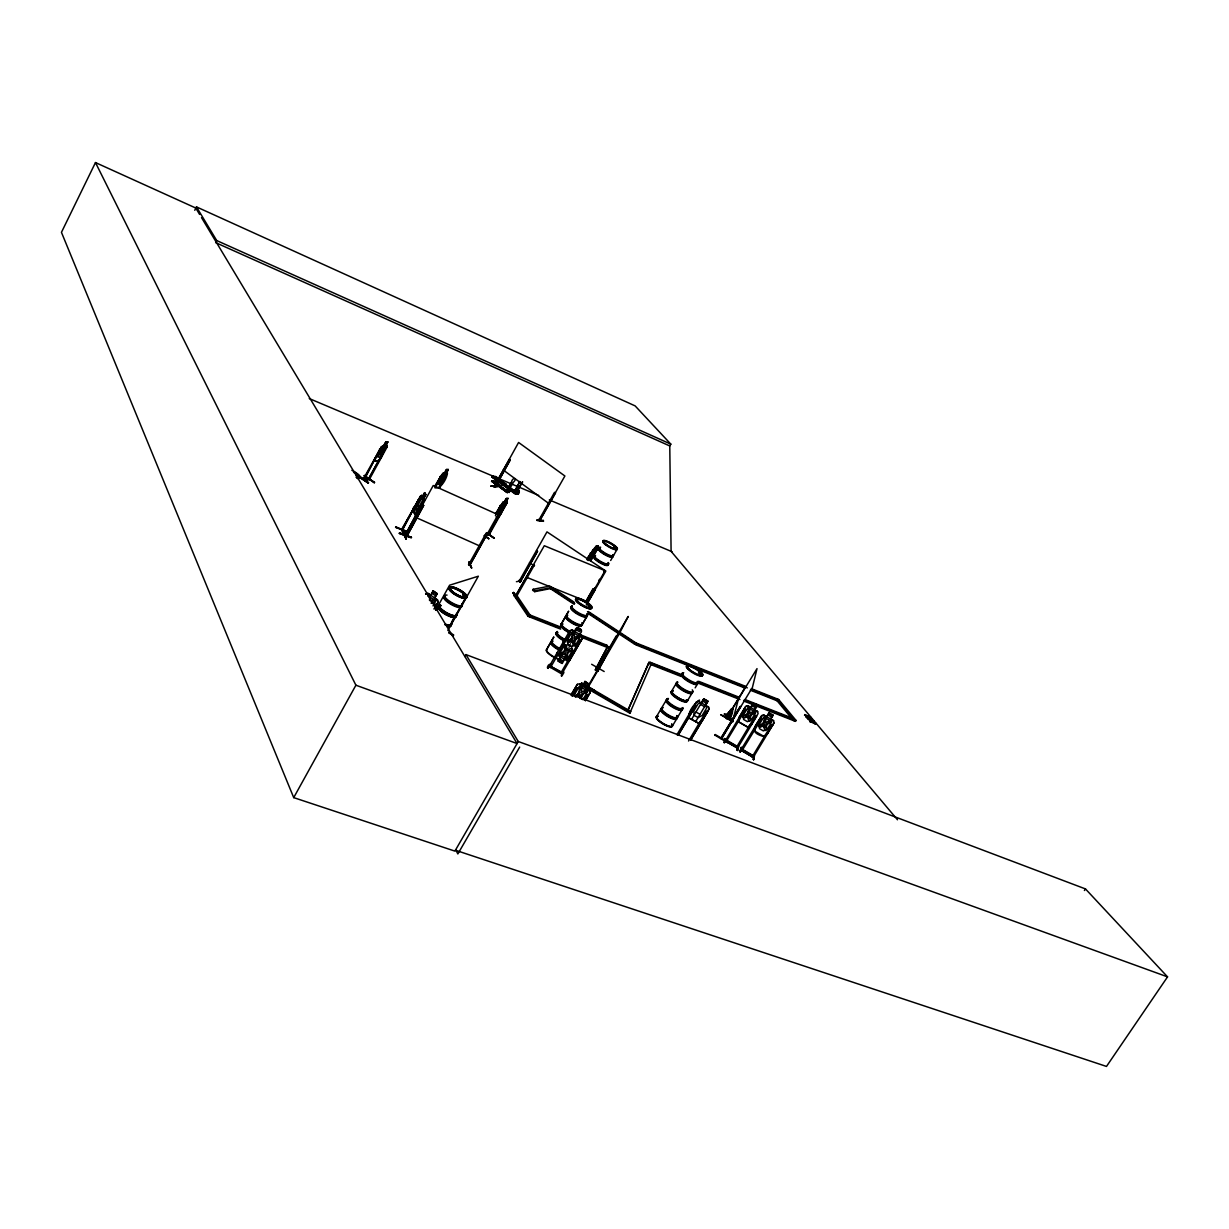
<?xml version="1.0" encoding="UTF-8"?>
<svg xmlns="http://www.w3.org/2000/svg" width="1229" height="1229" viewBox="0 0 1229 1229"><rect width="100%" height="100%" fill="white"/><g stroke="black" fill="none" stroke-linecap="round" stroke-linejoin="round"><path stroke-width="1.5" d="M678.116 735.326L695.998 705.277L678.131 735.157M694.815 704.785L695.998 705.431M705.63 705.323L708.073 701.191L703.771 698.825L701.16 703.034M703.771 698.871L691.574 719.364M702.496 720.056L708.872 709.056M429.551 600.551L429.582 596.848L428.107 596.388M581.394 699.316L581.486 694.354C590.396 692.326 586.602 687.595 581.225 692.787C583.314 685.49 577.538 683.155 579.719 693.171L574.004 696.228M615.944 547.904L614.93 547.781M615.775 547.627L613.747 546.874L615.545 547.98M698.748 723.374L702.496 719.994L698.748 723.374L688.67 717.797C688.655 704.278 706.752 696.06 696.275 702.174M615.33 547.105C616.082 548.334 612.18 545.568 615.744 548.026M387.012 447.049L387.012 445.605L378.885 460.691L381.558 456.958M517.578 490.11C520.343 492.168 514.321 488.266 519.329 491.938L518.361 494.119M689.607 712.989L688.67 717.844L698.717 723.19M579.904 698.441L580.027 694.692L575.418 697.242M603.808 542.665L604.545 543.418M589.705 605.574L589.92 606.45L588.184 605.267M588.891 605.989L588.368 605.405L589.659 605.928M439.521 488.128C452.748 454.361 447.586 486.853 436.264 488.005M576.77 600.751L577.307 601.411M577.154 600.597L577.937 601.042L577.184 600.582M509.374 490.77L508.729 490.402M518.361 490.494C519.145 490.986 515.98 489.925 517.424 489.526M518.039 491.078L518.669 490.601L517.593 490.694M506.824 503.168L506.932 502M506.932 503.245L507.131 501.954L505.795 502.077L507.961 498.298L488.62 534.984L489.157 533.509M469.063 562.022L471.782 568.136L468.648 562.575M468.863 562.559L471.337 567.844L469.002 561.93M561.223 675.796L563.604 671.633M561.745 676.211L563.881 672.647L563.143 672.263M737.154 750.105L738.399 745.604M737.431 749.598L737.661 750.443M738.122 746.126L738.352 745.496M753.991 755.328L753.638 759.829L754.268 754.821M753.654 759.799L754.498 755.651M590.688 560.685L596.664 550.362L596.848 549.163L595.973 549.363M596.695 550.5L596.848 549.163M537.15 519.806L543.372 520.512M536.781 520.328L543.51 521.326L543.341 520.42M562.759 646.562L563.65 641.722M576.831 644.518L575.94 649.342L569.611 660.28M576.109 649.373L577.015 644.442L566.984 638.665L563.297 641.984L566.984 638.665M418.213 512.001L424.543 499.681L404.971 536.397L406.4 537.181L423.682 505.426L406.277 537.119M772.688 725.34L771.551 724.68L752.209 756.818L752.655 755.482M753.223 757.417L753.961 756.05L741.594 748.86L740.795 750.013L753.223 757.387L774.07 722.913L773.609 720.701L770.783 719.103L773.195 715.109L769.031 712.697L766.635 716.691L763.946 715.094L761.642 715.647C755.927 726.047 747.585 732.131 763.977 736.632L767.633 733.467M739.412 717.029L738.491 721.684L748 727.199L751.564 724.065L758.093 713.603L757.632 711.437C749.567 709.701 763.501 704.924 753.039 703.449L750.642 707.428L747.969 705.83L745.665 706.383L739.259 717.014L738.306 721.746L748.031 727.384L751.687 724.173M755.374 726.278L754.437 730.917L763.962 736.448L767.526 733.329L773.917 722.836M754.207 754.714L752.931 759.414M761.627 715.677L763.946 715.14L773.609 720.732M760.275 718.304L761.427 718.965L741.886 750.842L742.9 749.659M757.617 711.468L747.954 705.876L745.757 706.552L725.11 741.118L725.571 739.75M755.543 715.555L756.68 716.215L737.446 748.215L738.061 746.817L726.877 740.319L726.124 741.686L745.45 709.701L744.344 708.918M740.211 706.706L720.885 738.23L721.561 738.675M745.158 687.349L726.354 718.735L757.018 668.622L752.44 687.41L721.346 738.952L740.718 706.614M732.761 721.961L720.67 714.663L733.16 721.315M740.672 751.411L741.625 747.401L740.304 752.087L739.597 751.672L741.271 747.862M740.181 751.902L741.133 747.908M737.677 750.566L738.629 746.449M736.97 750.151L737.938 746.157M736.309 747.585L755.574 715.432M464.332 595.911L465.13 595.804L463.61 595.005M465.269 595.573L462.887 594.713M726.938 717.459L726.923 718.688M463.963 595.558L463.225 594.79L464.378 595.404M463.225 595.082L464.424 595.02M714.771 735.403L715.232 734.527L727.783 741.886L727.399 742.608L714.894 735.111M733.052 719.533L738.23 699.793M724.726 738.445L724.357 742.823L725.417 738.675M724.895 740.78L737.477 748.077L724.864 740.918L725.602 739.628L726.969 740.565M724.234 742.639L725.279 738.706M450.167 589.843L451.519 590.381M450.813 589.843L451.519 590.703M508.376 489.756L507.224 492.261C514.383 491.431 504.259 489.173 509.835 490.202M517.225 490.417L517.04 490.018M518.3 491.17L518.438 490.617M508.975 490.586L508.084 492.107M730.057 717.767L732.607 709.164L725.878 715.462C733.344 726.17 735.649 694.262 727.414 716.845M364.46 475.316L374.43 482.69M374.661 482.275L364.107 475.884M399.348 533.294L411.5 537.411L399.625 532.695M411.239 537.903L399.486 533.509M445.282 624.685L445.374 624.47A10.001 2.873 29.2 0 0 451.12 623.18M509.974 491.339L508.284 489.864L509.267 490.141M508.36 489.941L507.715 491.108M729.504 717.797L732.607 709.333M494.381 538.148L486.884 533.125M374.292 460.798L379.024 460.645L374.292 460.798L375.767 457.065M374.399 460.875L381.236 447.095L383.924 445.728L385.845 441.887L387.903 441.948L385.845 442.01M413.236 511.018L414.91 506.655M435.051 488.021L443.162 473.211L441.887 474.609M732.607 709.164L730.057 717.367M586.556 688.086L629.801 713.219L651.401 663.599L650.479 662.37L650.832 664.551L681.143 676.457M628.357 709.287L649.066 662.247L681.711 675.504M649.066 662.247L627.62 710.992M581.194 683.754L594.053 691.451L589.244 688.532M604.176 671.526L591.641 664.274M728.536 717.459L732.453 709.287M195.764 208.024L95.478 162.566L61.45 232.342L293.716 797.621L454.899 851.113L518.254 741.502L465.945 654.581L464.854 656.516M616.297 635.869L597.371 668.392M606.972 653.797L586.556 688.609L589.49 690.575L589.92 693.064L585.557 700.622M598.753 667.193L598.062 668.361M588.123 686.043L588.338 685.782M588.199 687.364L588.814 685.997M194.766 210.297L196.471 206.902L635.132 405.893L670.819 444.13L669.774 445.958L671.095 551.329L897.508 819.789M357.608 475.915L357.931 476.545M358.653 476.714L356.425 475.623M196.471 206.902L216.719 240.561L215.674 242.651L669.774 445.958M356.748 475.162L358.023 476.744M581.087 683.954L581.594 683.063L594.529 690.59L581.594 683.063M580.027 634.656L606.803 645.194L607.694 646.423L595.297 669.928L597.755 671.341L609.354 648.789M597.755 671.341L610.045 647.775L579.105 635.178M506.978 490.832L511.587 482.029A2.673 1.26 -53.8 0 1 513.876 478.48L513.753 478.404M630.139 712.467L630.738 711.422L587.539 686.32L587.155 687.042L630.416 712.19L629.801 713.219M514.598 491.308L519.775 481.461M514.782 491.446L519.944 481.584M595.297 669.928L607.694 646.423M569.718 660.419L567.383 661.002L557.474 655.226L556.937 653.029M364.675 478.665C360.742 478.327 366.365 481.23 368.9 479.218M363.077 479.464L380.038 449.046L364.014 479.786L381.236 447.095M363.6 479.802L364.153 478.342M387.657 441.994L385.629 445.758L387.135 445.681M387.796 441.872L382.265 454.054L379.669 457.065L377.841 457.096L378.486 454.115L385.845 441.887M385.153 449.215L368.362 479.279L369.422 479.54L363.538 479.771M368.423 479.279L378.424 460.752M369.33 479.525L387.104 447.003M359.206 477.113L368.316 483.12L358.392 475.485L368.639 482.49M594.206 691.159L594.559 690.56M396.076 526.903L407.598 532.065M395.769 527.364L407.89 531.619M402.574 528.931C401.514 532.956 401.929 527.41 402.851 529.438M402.221 530.575L419.15 498.544L401.422 529.837L404.956 535.521L405.647 533.954M560.363 656.947L557.997 661.033L562.252 663.491L564.587 659.143M424.42 499.773L421.624 495.379L420.456 496.101L401.683 530.375L420.595 496.132L421.777 495.395L422.576 496.639M425.741 494.58L424.527 492.645L421.67 498.221L422.914 499.804M413.958 512.339L424.635 492.89M403.266 533.616L404.28 533.248L406.077 539.085L403.281 533.586L404.295 533.248L406.369 538.41M423.467 498.436L425.848 494.519L415.064 514.106M422.423 503.521L404.956 535.521L423.467 500.71L423.575 498.375L424.543 499.681M498.16 514.721L433.222 485.532L405.048 536.581L406.968 535.844M434.605 486.515L440.612 476.483L435.481 486.73M434.974 486.745L441.841 474.563M445.989 473.15L448.017 469.447M411.485 537.365L399.256 533.294M440.489 484.595L444.145 477.958M439.03 488.159L445.559 476.268M293.716 797.621L355.903 685.214L95.478 162.566M492.537 477.021L492.583 476.161L495.686 476.575C502.569 480.262 489.449 477.036 497.991 478.265M491.846 481.261L494.104 481C498.744 483.489 489.91 481.338 495.656 482.137M495.686 476.575L494.427 477.251L517.947 494.104L494.457 477.236M490.832 486.208L497.484 486.438M430.626 595.481L433.1 590.826L437.201 593.653L434.743 598.047L437.555 599.982L437.908 602.471L434.006 609.108M433.146 591.057L430.703 595.466L427.83 595.527M494.058 486.73L518.592 442.471L564.894 475.992L539.546 520.512L540.361 519.637M495.087 487.314L493.997 486.669L509.482 459.262L510.265 459.83L495.072 487.329L510.265 459.83M494.181 486.653L494.488 485.655L495.64 486.315M496.685 482.905L494.473 482.874L496.685 482.905C501.324 485.394 492.506 483.243 498.252 484.042M494.611 487.16L495.302 486.254M431.886 602.855L433.714 599.568L429.889 596.925M434.467 598.124L437.201 593.653M497.53 484.794L499.619 485.071C504.259 487.544 495.441 485.409 501.186 486.208M499.343 479.756L496.439 478.987L501.847 481.092L498.559 481.046M433.023 605.912L435.773 600.981L434.528 598.108M503.905 482.598L500.602 482.567L503.905 482.598C510.818 486.285 497.714 483.12 506.225 484.303M434.467 608.463L437.985 602.456L437.401 600.09M435.604 610.291L449.599 585.204L478.342 576.201L447.863 630.508M436.111 610.122C438.676 608.217 436.449 605.958 437.939 606.849M505.657 491.108L506.317 489.925L505.964 490.893L508.36 491.001L513.43 482.198A2.673 1.26 -53.8 0 0 515.258 478.665L515.135 478.573M495.533 513.737L500.618 505.457L495.441 515.581M509.052 490.018L507.946 492.015L509.697 490.11M495.886 513.983L503.045 502.154L496.286 513.323M486.1 533.325L487.268 533.985L486.1 533.325L468.587 564.71L470.338 564.111M509.805 491.308L507.516 492.046M503.014 502.277L504.336 502.154L506.379 498.482L498.191 513.23L499.788 513.107L502.277 510.127M504.336 502.154L506.379 498.482M469.831 565.11L487.176 533.816M470.323 563.881C471.06 563.619 466.452 563.65 469.801 565.232L498.206 514.429M488.712 534.968L489.372 533.57M500.188 513.353L488.19 534.707M512.939 491.615L513.922 489.849L516.825 491.692L522.632 481.937M485.808 535.229L489.096 534.922L506.901 503.122L498.928 516.656L496.132 516.81L498.836 516.457M522.448 481.814L515.704 492.998L518.3 493.321L519.329 491.938M519.145 490.248L517.993 489.987L516.334 492.952C519.36 493.735 519.729 486.515 517.271 493.059M516.533 493.106L518.192 490.141L517.317 490.417M486.761 533.278L494.073 538.241L487.114 532.664M451.611 622.104L453.486 618.771M453.025 620.261L459.554 608.632M461.413 605.313L465.13 598.661M449.261 627.374L454.853 617.404M456.712 614.07L466.037 597.448M698.471 701.313L708.549 706.936L709.056 709.133L690.683 739.919M448.739 632.735L453.286 635.716L453.701 635.009L448.984 631.921M539.193 520.051C541.037 517.67 537.396 520.297 539.977 520.604M555.554 492.921L539.792 520.65L538.916 520.005L554.54 492.322L555.339 492.906M516.41 581.701L521.495 580.718M519.514 580.134C522.525 582.285 518.515 578.383 519.037 581.378L546.982 531.88L605.836 571.039L586.417 604.729M516.994 598.846L512.831 592.762M519.913 581.947L537.519 551.253L520.251 582.008L519.698 580.272M517.901 598.508L513.661 592.409L516.38 597.494M560.685 629.14L528.024 616.313L514.168 595.788L514.721 594.805L516.979 595.696L530.867 616.221L530.298 617.219L529.484 615.99L559.825 627.927M517.301 595.374L516.764 596.726L515.489 596.05L533.278 564.695L534.461 565.325L533.278 564.695M516.764 596.726L515.519 596.219L544.293 545.722L605.098 570.717L586.617 602.748M515.796 596.372L516.011 594.867L517.44 595.573M519.621 601.411L516.426 596.679L534.308 565.11M730.886 711.837L732.269 708.949L725.878 715.462M574.051 602.118L549.793 586.095L533.171 589.29L532.633 590.243L534.738 591.671L551.345 588.43L573.513 603.055M534.738 591.671L535.276 590.719L551.882 587.493L550.469 588.676L574.25 604.361M528.024 616.313L528.593 615.33L514.721 594.805M587.57 557.843L591.164 553.142L587.431 559.656M588 557.782L590.796 552.896M587.001 559.717L593.377 549.701L592.132 551.068M593.269 549.624L596.388 545.876L598.047 545.753L590.335 560.455M592.071 557.336L588.184 560.532L593.392 550.73L592.378 554.002C601.288 540.96 586.402 568.136 591.472 555.6L588.153 559.364L596.511 545.953L598.047 545.753L595.742 549.424M590.258 560.747L594.99 552.328M546.552 649.649L550.715 642.414L546.69 649.465M561.346 623.917L565.524 616.635L561.469 623.733M548.318 667.685L548.042 668.361C546.075 668.115 549.225 662.861 550.239 664.766M585.45 602.133L593.069 588.937L594.068 589.352M585.618 602.348L593.069 588.937M587.324 600.751L593.976 589.213L595.143 589.843L586.586 604.683M550.546 667.455L551.329 666.118L550.162 665.427L549.363 666.825L550.546 667.455L569.703 633.934L568.535 633.258M586.463 602.548L594.145 589.183M610.675 560.485L612.626 557.075M613.409 555.708L617.219 549.148A8.234 1.843 29.9 0 0 607.356 541.62A8.234 1.843 29.9 0 0 605.682 544.339A8.234 1.843 29.9 0 0 617.235 549.148M575.003 631.89L577.415 627.727L581.394 630.047M570.533 643.781L570.609 644.027M569.288 646.884L568.889 647.253M582.3 624.332L586.663 616.774L582.316 624.347A9.325 2.427 30 0 1 571.746 621.705A9.325 2.427 30 0 1 567.721 615.191M578.997 634.21C586.463 630.354 574.865 623.502 574.942 631.675L572.207 630.031L569.857 630.615L549.117 666.625L562.052 674.153M561.484 672.002C564.603 672.801 558.458 672.847 562.129 674.014M581.271 640.632L580.088 639.956L560.701 673.185M576.124 649.02L582.485 638.035M519.683 747.078L457.849 853.955L456.036 850.437M576.263 649.127L572.576 652.445L562.575 646.638L563.466 641.707M579.243 634.118L582.131 635.839L572.207 630.031M561.392 671.971L551.053 666.594L561.192 672.324M571.301 694.585L577.338 684.307L570.978 695.184M572.13 695.983C575.495 694.569 576.094 684.952 576.8 687.948M572.33 695.937L577.015 687.887M574.788 694.078L579.535 685.92L582.485 685.92L584.973 681.296L589.183 684.2M582.116 637.559L607.126 647.391L606.803 645.194M586.94 687.364L587.539 686.32M597.786 668.684L628.203 616.436L619.109 634.072L587.892 687.625M586.341 688.655L588.952 684.246L584.973 681.557M609.476 648.743L610.045 647.775M582.899 699.716L587.646 691.558L586.402 688.639M584.205 699.885C583.437 695.276 590.304 695.629 587.016 695.046M584.405 699.823L587.232 694.999M585.357 700.684L589.751 693.033M588.522 613.763L634.502 644.088L635.839 642.844L746.356 686.658M588.322 611.52L635.839 642.844L634.502 644.088M744.989 688.071L636.176 644.979L635.839 642.844M651.401 663.599L650.832 664.551L648.513 663.199M656.378 716.784L660.68 709.579M661.555 708.058L666.01 700.561M671.633 691.097L675.965 683.846M672.371 726.078L676.672 718.857M677.548 717.352L682.018 709.855M687.687 700.407L692.019 693.141M695.168 687.856L697.396 684.077A9.31 2.381 30.8 0 1 686.504 680.436A9.31 2.381 30.8 0 1 682.832 674.26M676.949 734.681L696.275 702.128M695.645 721.623L707.843 701.237L703.833 699.04M688.547 741.01L706.46 710.992L707.643 711.806L690.667 740.088M725.878 715.063L727.399 715.37L724.419 713.972L727.553 715.186M731.455 718.965L726.477 716.968L731.516 718.857M740.288 706.368L721.008 738.306M753.1 703.649L750.704 707.643L747.846 707.72L743.391 715.078L743.56 719.426L747.416 721.669L751.395 719.718L755.866 712.359L754.591 709.84L756.972 705.892M551.191 666.041L549.839 665.457M736.048 747.416L736.954 746.203M737.17 748.108L738.014 746.817M740.58 747.647L741.579 747.401M761.75 715.77L740.764 750.151L753.362 757.463M741.026 750.32L741.778 748.968M769.093 712.912L766.681 716.906L763.823 716.983L759.353 724.327L759.507 728.674L763.378 730.917L767.372 728.981L771.843 721.623L770.568 719.103L772.964 715.155M751.702 688.793L778.633 699.47L778.095 700.376L751.149 689.699M548.042 668.361L550.638 664.075L548.057 668.146M752.686 755.343L752.087 756.757M753.223 757.202L753.93 756.05M794.026 719.656L793.473 720.578L776.113 699.593L776.651 698.687L795.47 721.362L796.039 720.44L778.633 699.47M804.872 714.602L807.683 717.306L804.872 714.602L810.633 717.214L808.805 717.767L810.633 717.214M809.174 717.168L812.046 719.917L806.239 717.275L808.052 716.707M806.67 717.782L808.851 717.198L812.415 719.318M804.503 715.201L808.375 716.676M808.298 718.673L811.125 721.392L808.298 718.673L814.074 721.285L812.246 721.869L814.074 721.285M808.006 717.275L810.218 716.707M812.615 721.254L815.503 724.019L809.681 721.362L811.493 720.793M810.111 721.869L812.292 721.3L815.872 723.405M812.046 719.917L812.016 718.842M807.929 719.272L811.816 720.762M811.447 721.362L813.644 720.778M815.503 724.019L815.457 722.929M1084.408 890.518L1085.468 888.92L465.945 654.581M1085.468 888.92L1167.55 976.871L1106.484 1066.434L455.421 850.222M498.928 516.656L501.54 512.985M439.137 487.852L441.887 484.226M488.819 538.701L484.134 535.813M416.585 514.275L418.352 512.047M416.708 514.337L418.244 512.078M729.35 712.805L732.269 708.949L726.447 716.108M422.515 496.608L421.178 497.177L417.199 504.458L416.078 508.483L417.169 510.204L419.473 508.007M414.757 506.732C408.781 508.898 420.979 522.694 413.098 510.972M726.431 715.032L732.115 708.903M381.282 447.141L382.557 445.866L387.043 445.82M700.561 672.862L700.561 673.538M700.192 672.586L700.929 673.384L699.793 672.417M699.747 673.584L699.362 672.785M700.038 672.862L699.439 673.062M700.392 673.907L698.625 672.632L699.624 672.371M688.686 668.684L687.656 668.115L688.624 668.668A9.34 2.35 30.8 0 0 702.404 675.412A9.34 2.35 30.8 0 0 693.448 666.917A9.34 2.35 30.8 0 0 688.563 668.622L688.179 668.73M513.63 592.455L517.793 598.523M406.092 538.886L403.819 533.755M490.817 486.054L497.207 486.838M495.333 477.098L491.923 476.883L515.888 493.413L492.383 476.96M516.503 491.585L514.843 493.766L491.923 476.913L515.919 493.843L492.383 476.514M517.286 493.997L518.346 493.705L515.289 493.781M492.015 480.739L507.331 492.568L491.569 481.215L493.966 481.23L507.715 491.523M509.298 492.522L493.244 481.43L507.362 491.631M499.757 485.255C501.34 486.991 497.1 484.641 499.343 485.025M500.188 485.778L498.697 484.948M430.918 601.503C434.574 597.171 437.463 602.671 431.041 603.162M604.898 543.341L603.838 542.772M463.794 595.804L465.407 596.05L464.454 595.42M451.227 590.381L450.244 589.951M369.499 478.127L368.946 478.173M363.646 478.358L369.13 478.726L363.953 478.634M517.655 493.812L492.583 476.161M724.265 714.11L726.477 716.968M453.286 635.716L448.708 632.443M589.859 693.095L589.49 690.575M358.054 476.56L357.992 475.638M582.362 685.69L579.642 683.8L577.277 684.323M550.469 588.676L551.345 588.43M569.949 630.784L572.192 630.2M425.618 593.96L427.999 593.392L430.58 595.235M425.71 594.129L427.969 593.576M437.555 599.982L427.999 593.392M536.535 550.592L537.519 551.253M591.164 553.142L590.381 552.958M593.223 549.747L596.971 549.24M596.633 547.719L595.712 547.842L597.325 546.521M469.862 565.294L468.741 564.603M486.238 534.446L488.973 534.169L485.885 534.216M485.455 534.984L488.635 534.584M700.745 673.323L700.484 673.753M500.971 505.687L500.142 505.488M503.122 502.354L507.039 502.077M506.655 500.341L505.626 500.418L507.331 499.128M506.256 498.528L508.084 498.375M701.39 703.126L698.425 703.311L693.863 710.915L694.062 715.355L698.072 717.552L702.174 715.478L706.736 707.873L705.4 705.323M575.034 631.86L572.099 631.983L567.675 639.679L567.906 644.196L571.884 646.5L575.925 644.457L580.365 636.776L579.013 634.164M564.557 659.19L567.475 659.051L571.9 651.401L571.669 646.884L567.675 644.595L563.65 646.638L559.241 654.304L560.578 656.885L558.227 660.987L562.191 663.276M374.307 482.859L364.23 475.731M440.965 476.714L440.105 476.499M443.008 473.273L447.402 473.057M446.818 471.383L445.712 471.429L447.494 470.154M446.327 469.509L448.262 469.401L446.327 474.425L442.548 481.307L440.013 484.303L438.292 484.395L438.999 481.476L446.434 469.463M380.406 449.292L379.5 449.061M386.428 443.961L385.261 443.961L387.104 442.701M402.267 529.653L406.092 534.6L402.682 529.822M742.823 749.798L741.717 749.183M738.107 747.063L737.001 746.449M809.681 721.362L811.125 721.392M806.239 717.275L807.683 717.306M357.224 475.546L356.687 475.884M358.161 476.115L356.856 475.316L358.238 476.176M543.157 520.896L536.95 520.343M498.744 480.693L501.847 481.092M494.457 485.609L495.533 486.254L494.934 487.206M509.482 459.262L510.035 459.8M752.962 755.482L754.022 756.296M725.602 739.628L726.861 740.35M700.899 673.845L699.992 673.584M450.966 590.473L450.597 590.442M451.074 590.366L449.983 589.874L451.181 589.966M590.089 606.189L589.935 606.588M499.957 485.747L498.744 485.04M356.471 475.346L357.7 475.853M688.378 668.929A9.34 2.35 30.8 0 0 702.22 675.704A9.34 2.35 30.8 0 0 693.264 667.209A9.34 2.35 30.8 0 0 688.378 668.929L688.701 668.883M699.209 672.401L700.591 673.292M700.699 673.815L699.869 673.354M700.177 673.661L701.098 673.661M588.553 605.236L589.751 605.559M355.903 685.214L517.071 743.545L201.51 217.61M518.254 741.502L1167.55 976.871M405.724 535.475L406.799 535.936M614.761 547.197L615.529 547.596M517.255 595.543L516.211 595.113M530.052 615.007L560.393 626.944M650.479 662.37L682.541 674.967M698.579 681.281L739.551 697.396M744.897 699.501L792.997 718.412M528.593 615.33L559.456 627.451M697.749 681.818L738.767 697.934M744.113 700.038L796.039 720.44M579.473 635.639L606.25 646.162M651.693 664.013L681.987 675.919M698.011 682.218L737.216 697.626M756.803 705.323L792.444 719.334M697.196 682.756L739.981 699.562M743.545 700.96L795.47 721.362M512.723 592.824L516.503 597.432M750.351 690.191L777.097 700.791L777.65 699.885L750.904 689.285M636.73 644.027L747.324 687.871M514.168 595.788L516.426 596.679M642.414 646.608L635.285 643.781L636.176 644.979M645.978 648.021L685.198 663.568M699.455 669.206L744.021 686.873M395.508 527.241L405.708 531.235M526.427 577.231L587.247 601.672M309.262 398.565L538.717 495.441M549.302 499.911L672.079 551.744M464.562 595.957L463.456 595.589M423.682 505.426L422.576 504.935M415.74 517.394L480.401 546.275M216.719 240.561L670.819 444.13M577.492 601.35L577 601.196M589.628 606.665L588.66 606.158M562.483 672.801L561.761 674.03L582.654 638.066L582.147 635.792M589.49 605.974L588.691 605.436M589.075 606.204L590.304 606.819L590.012 605.82M700.576 704.494L704.586 706.69M696.013 712.098L700.023 714.295M726.8 740.764L736.586 746.449M742.7 749.997L752.486 755.681M595.896 668.914L598.339 670.327M588.537 688.286L602.932 696.659M606.143 698.518L628.541 711.53M808.805 717.767L811.647 719.441M812.246 721.869L815.088 723.528M688.332 668.591L687.564 668.376M551.007 587.739L574.788 603.408M587.477 611.781L635.055 643.136M589.352 613.501L633.703 642.736M596.664 550.362L591.103 560.04M529.53 562.682L534.262 565.878M518.976 581.302L520.144 581.932M533.171 589.29L535.276 590.719M484.687 535.245L488.819 538.794L484.38 535.736M359.498 477.052L368.316 483.12M433.023 590.842L437.125 593.653M579.627 683.985L589.352 690.683M511.587 482.029L506.855 490.755L508.36 491.001M503.26 470.016L549.194 503.782M495.471 476.913L515.289 491.462M494.857 476.821L514.69 491.385M506.317 489.925L508.053 491.093M491.877 480.969L507.669 492.614M491.569 481.23L507.193 492.568M539.393 518.945L540.437 519.529M464.593 595.251L465.392 595.988M402.037 530.175L405.002 535.107M729.396 715.969L731.547 718.919M523.892 607.74L527.103 612.472M424.666 492.691L425.848 494.519M417.783 505.365L418.874 507.085M196.717 209.621L199.59 214.414M403.942 533.709L406.077 539.085M557.136 653.014L557.597 655.18M708.411 706.982L708.872 709.118M351.847 470.277A9.264 2.32 28.2 0 1 359.79 476.145A9.264 2.32 28.2 0 1 355.98 477.19M353.829 471.69A9.264 2.32 28.2 0 1 357.547 477.897M607.956 564.695A8.204 1.905 29.9 0 1 599.798 562.759A8.204 1.905 29.9 0 1 594.237 556.752M607.848 563.45A8.326 1.936 29.9 0 1 601.012 562.836A8.326 1.936 29.9 0 1 594.406 556.23M612.549 555.293A8.326 1.905 29.9 0 1 609.661 556.414A8.326 1.905 29.9 0 1 600.366 551.053A8.326 1.905 29.9 0 1 600.075 548.088M608.263 562.529A8.219 1.905 29.9 0 1 601.519 561.914A8.219 1.905 29.9 0 1 595.02 555.385M612.18 555.738A8.219 1.874 29.9 0 1 609.323 556.845A8.219 1.874 29.9 0 1 600.167 551.544A8.219 1.874 29.9 0 1 599.875 548.626M608.094 563.036A8.326 1.936 29.9 0 1 605.175 564.188A8.326 1.936 29.9 0 1 595.911 558.826A8.326 1.936 29.9 0 1 595.619 555.831M612.795 554.878A8.326 1.905 29.9 0 1 609.891 556A8.326 1.905 29.9 0 1 600.612 550.623A8.326 1.905 29.9 0 1 600.305 547.673M613.44 555.155A8.219 1.874 29.9 0 1 604.391 552.635A8.219 1.874 29.9 0 1 600.658 547.258M604.269 571.039A8.188 1.92 29.9 0 1 604.253 571.608M604.192 571.255A8.219 1.936 29.9 0 1 604.161 571.808M594.606 587.846A8.188 1.997 29.9 0 1 594.053 588.737M594.944 588.015A8.296 2.028 29.9 0 1 594.421 588.322M599.644 579.32A8.311 1.997 29.9 0 1 599.107 580.196M599.86 579.473A8.311 1.982 29.9 0 1 599.353 579.781A8.188 1.966 29.9 0 1 599.245 580.318M581.486 625.177A9.202 2.397 30 0 1 571.193 622.673A9.202 2.397 30 0 1 567.23 616.251M581.901 624.701A9.325 2.427 30 0 1 571.47 622.166A9.325 2.427 30 0 1 567.445 615.652M586.617 614.669A9.34 2.381 30 0 1 578.828 614.27A9.34 2.381 30 0 1 571.546 606.604M581.855 622.704A9.202 2.381 30 0 1 574.158 622.35A9.202 2.381 30 0 1 566.999 614.761M586.725 616.113A9.202 2.35 30 0 1 576.447 613.563A9.202 2.35 30 0 1 572.437 607.187M586.894 614.208A9.34 2.381 30 0 1 579.089 613.809A9.34 2.381 30 0 1 571.823 606.143M587.093 613.64A9.202 2.35 30 0 1 579.397 613.24A9.202 2.35 30 0 1 572.222 605.682M568.136 630.385A9.125 2.412 30 0 1 562.114 623.38M569.903 632.136A9.202 2.427 30 0 1 561.96 626.529A9.202 2.427 30 0 1 562.821 623.902M570.118 631.752A9.202 2.427 30 0 1 562.744 626.744A9.202 2.427 30 0 1 561.93 623.549M560.516 659.635A9.171 2.535 30 0 1 550.024 654.796A9.171 2.535 30 0 1 546.982 649.557M559.149 659.067A9.171 2.535 30 0 1 549.348 653.828A9.171 2.535 30 0 1 547.151 649.25M560.009 649.327A9.294 2.535 30 0 1 552.005 643.643A9.294 2.535 30 0 1 552.912 640.923M560.301 648.758A9.171 2.489 30 0 1 552.973 643.75A9.171 2.489 30 0 1 552.19 640.524M564.649 641.231A9.171 2.458 30 0 1 556.737 635.623A9.171 2.458 30 0 1 557.613 632.966M564.956 640.739A9.31 2.489 30 0 1 556.952 635.07A9.31 2.489 30 0 1 557.828 632.382M559.733 649.803A9.294 2.535 30 0 1 551.744 644.104A9.294 2.535 30 0 1 552.651 641.384M565.232 640.278A9.31 2.489 30 0 1 557.782 635.209A9.31 2.489 30 0 1 556.983 631.952M559.425 650.279A9.171 2.504 30 0 1 551.544 644.672A9.171 2.504 30 0 1 552.436 641.984M569.457 632.874A9.171 2.427 30 0 1 561.561 627.282A9.171 2.427 30 0 1 562.406 624.67M569.718 632.428A9.202 2.427 30 0 1 561.791 626.821A9.202 2.427 30 0 1 562.636 624.194M565.524 639.71A9.171 2.458 30 0 1 558.166 634.702A9.171 2.458 30 0 1 557.382 631.491M455.99 614.746A10.139 2.873 29.2 0 1 451.611 616.42A10.139 2.873 29.2 0 1 440.351 609.876A10.139 2.873 29.2 0 1 440.858 605.958M451.627 623.994A9.97 2.857 29.2 0 1 445.482 624.163M461.52 604.883A10.155 2.827 29.2 0 1 452.241 604.376A10.155 2.827 29.2 0 1 445.036 596.096M440.243 604.975A9.97 2.827 29.2 0 0 447.31 613.179A10.001 2.827 29.2 0 0 456.466 613.624A9.97 2.827 29.2 0 1 447.31 613.179A10.001 2.827 29.2 0 1 440.228 604.975M461.489 606.435A10.016 2.781 29.2 0 1 451.934 604.929A10.016 2.781 29.2 0 1 444.038 597.125M456.681 615.283A10.139 2.873 29.2 0 1 444.698 612.472A10.139 2.873 29.2 0 1 441.15 605.451M461.797 604.376A10.155 2.827 29.2 0 1 452.533 603.869A10.155 2.827 29.2 0 1 445.313 595.589M462.012 603.746A10.016 2.781 29.2 0 1 457.726 605.344A10.016 2.781 29.2 0 1 446.603 598.892A10.016 2.781 29.2 0 1 447.064 595.082M450.398 624.409A9.97 2.873 29.2 0 1 446.757 626.314M691.942 692.388A9.294 2.412 30.9 0 1 683.155 690.821A9.294 2.412 30.9 0 1 676.442 683.401M692.434 692.68A9.433 2.443 30.9 0 1 682.402 689.684A9.433 2.443 30.9 0 1 676.657 682.802M697.15 681.834A9.433 2.412 30.8 0 1 694.308 683.723A9.433 2.412 30.8 0 1 683.816 677.64A9.433 2.412 30.8 0 1 683.047 673.661M692.234 689.838A9.294 2.412 30.9 0 1 685.106 689.884A9.294 2.412 30.9 0 1 677.348 681.88M692.649 691.451A9.433 2.443 30.9 0 1 682.679 689.223A9.433 2.443 30.9 0 1 677.947 682.249M697.427 681.358A9.433 2.412 30.8 0 1 690.222 681.342A9.433 2.412 30.8 0 1 682.31 673.277M698.256 681.818A9.31 2.366 30.8 0 1 688.424 679.56A9.31 2.366 30.8 0 1 683.739 672.739M676.626 718.074A9.264 2.519 30.9 0 1 666.748 716.015A9.264 2.519 30.9 0 1 662.201 708.995M676.442 716.553A9.402 2.566 30.9 0 1 673.507 718.612A9.402 2.566 30.9 0 1 663.061 712.543A9.402 2.566 30.9 0 1 662.416 708.411M671.556 724.557A9.279 2.566 31 0 1 668.653 726.616A9.279 2.566 31 0 1 658.329 720.624A9.279 2.566 31 0 1 657.715 716.507M671.833 724.035A9.233 2.55 31 0 1 668.929 726.093A9.233 2.55 31 0 1 658.667 720.117A9.233 2.55 31 0 1 658.037 716.015M686.32 699.747A9.264 2.443 30.9 0 1 679.176 699.839A9.264 2.443 30.9 0 1 671.464 691.819M671.741 724.25A9.279 2.566 31 0 1 668.822 726.324A9.279 2.566 31 0 1 658.514 720.332A9.279 2.566 31 0 1 657.899 716.215M687.211 700.346A9.31 2.458 30.9 0 1 677.348 698.18A9.31 2.458 30.9 0 1 672.724 691.251M682.402 708.611A9.402 2.519 30.9 0 1 672.401 706.475A9.402 2.519 30.9 0 1 667.762 699.409M676.918 715.524A9.264 2.519 30.9 0 1 674.045 717.552A9.264 2.519 30.9 0 1 663.737 711.56A9.264 2.519 30.9 0 1 663.092 707.489M681.388 708.042A9.279 2.489 30.9 0 1 674.214 708.181A9.279 2.489 30.9 0 1 666.517 700.115M676.718 716.092A9.402 2.55 30.9 0 1 673.784 718.135A9.402 2.55 30.9 0 1 663.337 712.083A9.402 2.55 30.9 0 1 662.692 707.95M682.679 708.15A9.402 2.519 30.9 0 1 672.693 705.999A9.402 2.519 30.9 0 1 668.038 698.948M682.878 707.581A9.279 2.473 30.9 0 1 673.031 705.446A9.279 2.473 30.9 0 1 668.438 698.502M749.721 709.041L749.705 713.726C754.714 708.995 758.723 712.897 749.982 715.094C752.209 723.85 746.786 722.637 748.569 715.447C743.361 720.409 739.059 716.461 748.261 714.126L748.246 708.196L749.721 709.041M765.698 718.289L765.682 722.99C770.706 718.258 774.716 722.16 765.959 724.357C768.171 733.098 762.733 731.9 764.546 724.711C759.076 729.565 755.174 725.724 764.223 723.389L764.223 717.459L765.698 718.289M565.079 645.056L565.186 651.431C556.353 653.767 560.455 657.776 565.494 652.845C563.712 659.62 569.488 661.417 566.968 652.43C576.309 649.957 571.869 645.886 566.615 651.063L566.6 645.763L565.217 644.933M574.511 645.701L572.96 645.179L572.96 640.017C567.322 645.133 563.543 641.123 572.606 638.65C570.087 629.601 575.879 631.414 574.081 638.22C579.258 633.365 582.992 637.098 574.389 639.648L574.511 645.701M380.391 455.575L382.081 451.273L385.645 446.957L382.127 450.413L382.373 447.003L381.282 451.258L377.595 455.759L381.251 452.088L380.391 455.575M440.719 482.828L445.958 474.317L442.532 477.774C447.11 465.361 432.193 492.998 441.657 479.418L440.719 482.828M500.495 511.648L505.657 503.153L502.384 506.671C506.993 494.427 492.184 521.818 501.509 508.299L500.495 511.648M383.248 447.095L379.469 454.1L381.282 454.069L385.061 447.079L383.248 447.095M424.466 493.843L424.466 496.239L424.466 493.843M443.715 474.532L439.921 481.43L441.626 481.353L445.42 474.455L443.715 474.532M433.422 592.27L432.608 593.73L435.066 595.435L435.896 593.96L433.422 592.27M503.629 503.491L499.819 510.312L501.417 510.189L505.227 503.368L503.629 503.491M593.715 550.884L589.843 557.643L591.287 557.444L595.159 550.7L593.715 550.884M553.741 637.144L551.575 640.908L553.757 637.16M568.566 611.335L566.4 615.114L568.597 611.351M565.786 647.883L561.376 655.533L565.34 657.822L569.764 650.172L565.786 647.883M574.235 633.227L569.81 640.908L573.789 643.213L578.229 635.531L574.235 633.227M560.117 659.343L559.318 660.71L561.883 662.185L562.667 660.818L560.117 659.343M577.722 628.833L576.939 630.2L579.489 631.691L580.288 630.323L577.722 628.833M581.64 687.364L576.877 695.537L580.795 698.256L585.557 690.099L581.64 687.364M585.311 682.756L584.451 684.215L586.97 685.951L587.831 684.492L585.311 682.756M704.14 700.115L703.326 701.482L705.907 702.896L706.721 701.529L704.14 700.115M749.92 708.918L745.465 716.277L749.337 718.519L753.792 711.161L749.92 708.918M753.392 704.709L752.594 706.03L755.082 707.474L755.881 706.153L753.392 704.709M765.897 718.182L761.427 725.54L765.298 727.768L769.769 720.424L765.897 718.182M769.385 713.972L768.586 715.293L771.075 716.737L771.873 715.416L769.385 713.972M504.827 483.611L502.584 482.29L504.827 483.611M504.673 483.903L502.354 482.613L504.673 483.903M435.358 604.407L436.495 605.19L435.358 604.407M505.242 505.119L505.242 505.119M357.255 478.358A9.233 2.32 28.2 0 0 353.553 472.182A9.187 2.304 28.2 0 1 357.224 478.342M605.836 544.063A8.234 1.843 29.9 0 0 617.388 548.887A8.234 1.843 29.9 0 0 607.51 541.344A8.234 1.843 29.9 0 0 605.836 544.063M605.467 544.754A8.204 1.843 29.9 0 0 616.973 549.547A8.204 1.843 29.9 0 0 607.141 542.035A8.204 1.843 29.9 0 0 605.467 544.754M578.951 602.456A9.233 2.32 30 0 0 591.963 607.664A9.233 2.32 30 0 0 580.994 599.015A9.233 2.32 30 0 0 578.951 602.456M578.536 603.224A9.202 2.32 30 0 0 591.502 608.401A9.202 2.32 30 0 0 580.58 599.783A9.202 2.32 30 0 0 578.536 603.224A9.156 2.304 30 0 0 591.472 608.386A9.156 2.304 30 0 0 580.595 599.798A9.156 2.304 30 0 0 578.552 603.224M578.767 602.763A9.233 2.32 30 0 0 591.794 607.971A9.233 2.32 30 0 0 580.825 599.306A9.233 2.32 30 0 0 578.767 602.763M446.373 614.838A9.97 2.827 29.2 0 0 455.529 615.268A10.001 2.827 29.2 0 1 446.373 614.853A10.001 2.827 29.2 0 1 439.306 606.619A9.97 2.827 29.2 0 0 446.373 614.838M445.175 624.731A10.001 2.873 29.2 0 0 450.935 623.533A9.97 2.857 29.2 0 1 445.175 624.701M452.318 591.518A10.032 2.75 29.2 0 0 466.912 597.217A9.986 2.735 29.2 0 0 455.498 587.846A10.032 2.75 29.2 0 0 452.318 591.518M466.912 597.217A10.032 2.75 29.2 0 0 455.483 587.846A9.986 2.735 29.2 0 0 452.364 591.518A9.986 2.735 29.2 0 0 466.866 597.171M451.888 592.347A10.001 2.735 29.2 0 0 466.421 598.016A9.986 2.735 29.2 0 0 455.037 588.676A10.001 2.735 29.2 0 0 451.888 592.347A9.986 2.735 29.2 0 0 466.406 598.001A10.001 2.735 29.2 0 0 455.022 588.676A9.986 2.735 29.2 0 0 451.903 592.332M452.149 591.825A10.032 2.75 29.2 0 0 466.743 597.509A10.032 2.75 29.2 0 0 455.314 588.138A10.032 2.75 29.2 0 0 452.149 591.825M447.049 625.822A10.001 2.873 29.2 0 0 450.705 623.917A10.001 2.873 29.2 0 1 447.064 625.807M677.594 697.765A9.294 2.443 30.9 0 0 687.441 699.931A9.31 2.458 30.9 0 1 677.532 697.888A9.31 2.458 30.9 0 1 672.893 690.944A9.294 2.443 30.9 0 0 677.594 697.765M677.763 697.488A9.31 2.458 30.9 0 0 687.625 699.639A9.31 2.458 30.9 0 1 677.763 697.504A9.31 2.458 30.9 0 1 673.123 690.575A9.31 2.458 30.9 0 0 677.763 697.488M688.132 669.39A9.294 2.335 30.8 0 0 701.928 676.134A9.294 2.335 30.8 0 0 693.002 667.67A9.294 2.335 30.8 0 0 688.132 669.39"/></g></svg>
